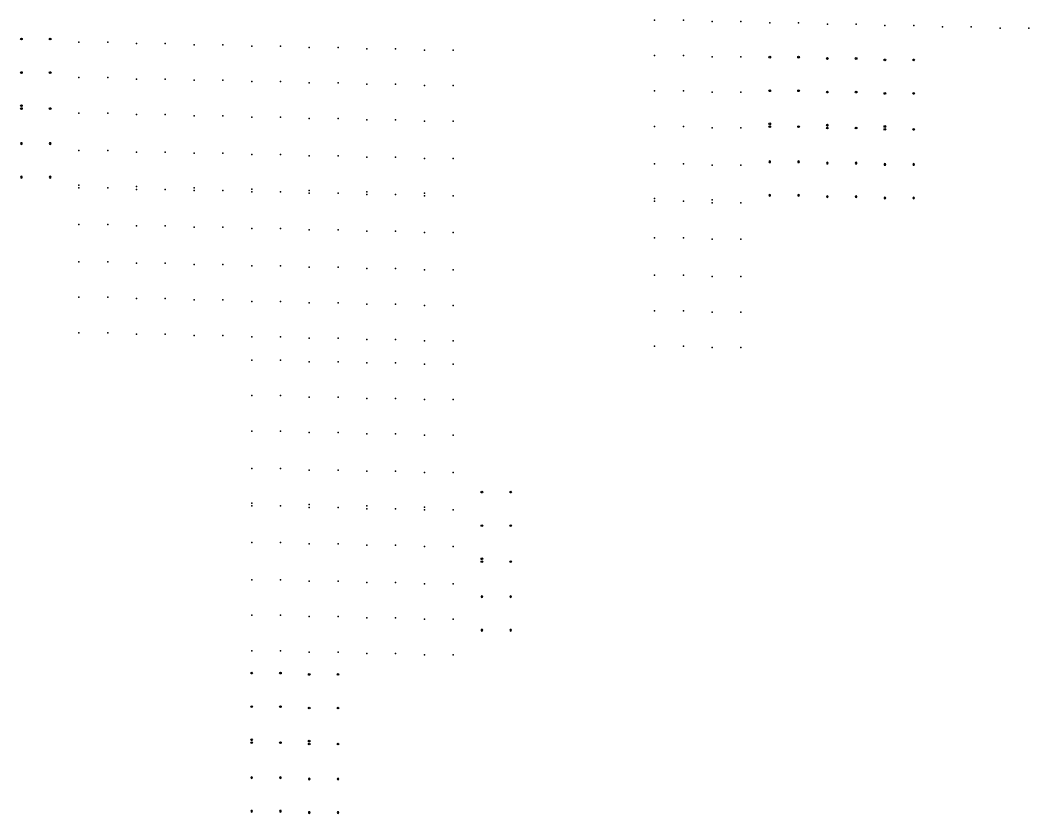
# Model space of a CAD drawing. Header units: millimetres. Extents: x 472828 to 475087, y 4317878 to 4319084.
# Drawn here: x 473715.9 to 473926.2, y 4318753 to 4318918.4 of the extents above; entities that cross this region are included whole.
import ezdxf

# ---------------------------------------------------------------- set-up
doc = ezdxf.new("R2010")
doc.units = ezdxf.units.MM
doc.linetypes.add('CENTER2', pattern=[1.125, 0.75, -0.125, 0.125, -0.125])
for name, color, linetype in [('10_T3_EOS_PILE_CP170_2_205', 10, 'Continuous'), ('11_T3_EOS_PILE_CP170_1_255', 11, 'Continuous'), ('12_T3_EOS_PILE_CP140_205', 12, 'Continuous'), ('13_T3_EOS_PILE_HEA_MOT_170', 13, 'Continuous'), ('14_T3_EOS_PILE_CP140_195', 14, 'Continuous'), ('15_T3_EOS_PILE_IPEA_1_225', 15, 'Continuous'), ('1_T3_EOS_PILE_MOT_HEA_255', 1, 'Continuous'), ('2_T3_EOS_PILE_HEA_255', 2, 'Continuous'), ('3_T3_EOS_PILE_IPEA_1_255', 3, 'Continuous'), ('4_T3_EOS_PILE_IPEA_2_235', 4, 'Continuous'), ('5_T3_EOS_PILE_HEA_MOT_190', 5, 'Continuous'), ('6_T3_EOS_PILE_HEA_190', 6, 'Continuous'), ('7_T3_EOS_PILE_IPEA_2_MOT_255', 7, 'Continuous'), ('8_T3_EOS_PILE_CP170_1_220', 8, 'Continuous'), ('9_T3_EOS_PILE_HEA_155', 9, 'Continuous')]:
    doc.layers.add(name, color=color, linetype=linetype)

# ---------------------------------------------------------------- blocks, each defined once
blk = doc.blocks.new('*U3')
at = {"color": 0, "linetype": 'CENTER2', "transparency": 16777216}
for p, q in [((-183, 0), (-36, 0)), ((0, 36), (0, 183)), ((36, 0), (183, 0)), ((0, -183), (0, -36))]:
    blk.add_line(p, q, dxfattribs=at)
at = {"color": 0, "linetype": 'Continuous', "transparency": 16777216}
for p, q in [((-18, 0), (18, 0)), ((0, -18), (0, 18))]:
    blk.add_line(p, q, dxfattribs=at)
blk = doc.blocks.new('A$C6274595C')
at = {"color": 0}
blk.add_circle((0, 0), 179, dxfattribs=at)
at = {"color": 0, "linetype": 'CENTER2', "rotation": 45}
blk.add_blockref('*U3', (0, 0), dxfattribs=at)
blk = doc.blocks.new('*U5')
at = {"color": 0, "linetype": 'CENTER2', "transparency": 16777216}
for p, q in [((-183, 0), (-36, 0)), ((0, 36), (0, 183)), ((36, 0), (183, 0)), ((0, -183), (0, -36))]:
    blk.add_line(p, q, dxfattribs=at)
at = {"color": 0, "linetype": 'Continuous', "transparency": 16777216}
for p, q in [((-18, 0), (18, 0)), ((0, -18), (0, 18))]:
    blk.add_line(p, q, dxfattribs=at)
blk = doc.blocks.new('b-p')
at = {"color": 5}
blk.add_circle((0, 0), 179, dxfattribs=at)
at = {"color": 5, "linetype": 'CENTER2', "rotation": 45}
blk.add_blockref('*U5', (0, 0), dxfattribs=at)
blk = doc.blocks.new('*U7')
at = {"color": 0, "linetype": 'CENTER2', "transparency": 16777216}
for p, q in [((-183, 0), (-36, 0)), ((0, 36), (0, 183)), ((36, 0), (183, 0)), ((0, -183), (0, -36))]:
    blk.add_line(p, q, dxfattribs=at)
at = {"color": 0, "linetype": 'Continuous', "transparency": 16777216}
for p, q in [((-18, 0), (18, 0)), ((0, -18), (0, 18))]:
    blk.add_line(p, q, dxfattribs=at)
blk = doc.blocks.new('PVH POST')
at = {"color": 5}
blk.add_circle((0, 0), 179, dxfattribs=at)
at = {"color": 5, "linetype": 'CENTER2', "rotation": 45}
blk.add_blockref('*U7', (0, 0), dxfattribs=at)

msp = doc.modelspace()

# ---------------------------------------------------------------- linework, layer by layer
at = {"layer": '10_T3_EOS_PILE_CP170_2_205', "extrusion": (0, 0.025384, 0.999678)}
msp.add_point((473854.19, 4318918.39, 679.44), dxfattribs=at)
at = {"layer": '10_T3_EOS_PILE_CP170_2_205', "extrusion": (0, 0.03891, 0.999243)}
msp.add_point((473902.19, 4318917.27, 678.49), dxfattribs=at)
at = {"layer": '10_T3_EOS_PILE_CP170_2_205', "extrusion": (0, 0.022576, 0.999745)}
msp.add_point((473908.19, 4318916.99, 678.23), dxfattribs=at)
at = {"layer": '10_T3_EOS_PILE_CP170_2_205', "extrusion": (0, 0.045726, 0.998954)}
for p in [(473746.19, 4318860.36, 681.53), (473746.19, 4318852.96, 681.87)]:
    msp.add_point(p, dxfattribs=at)
at = {"layer": '10_T3_EOS_PILE_CP170_2_205', "extrusion": (0, 0.027788, 0.999614)}
for p in [(473758.19, 4318860.08, 681.6), (473758.19, 4318852.69, 681.81)]:
    msp.add_point(p, dxfattribs=at)
at = {"layer": '10_T3_EOS_PILE_CP170_2_205', "extrusion": (0, 0.026325, 0.999653)}
for p in [(473770.19, 4318859.8, 681.48), (473770.19, 4318852.41, 681.67)]:
    msp.add_point(p, dxfattribs=at)
at = {"layer": '10_T3_EOS_PILE_CP170_2_205', "extrusion": (0, 0.051762, 0.998659)}
for p in [(473782.19, 4318794.1, 683.33), (473782.19, 4318786.71, 683.71)]:
    msp.add_point(p, dxfattribs=at)
at = {"layer": '10_T3_EOS_PILE_CP170_2_205', "extrusion": (0, 0.047829, 0.998856)}
for p in [(473794.19, 4318793.81, 683.04), (473794.19, 4318786.42, 683.39)]:
    msp.add_point(p, dxfattribs=at)
at = {"layer": '11_T3_EOS_PILE_CP170_1_255', "extrusion": (0, 0.045726, 0.998954)}
msp.add_point((473746.19, 4318883.13, 680.49), dxfattribs=at)
at = {"layer": '11_T3_EOS_PILE_CP170_1_255', "extrusion": (0, 0.051762, 0.998659)}
msp.add_point((473782.19, 4318816.87, 682.15), dxfattribs=at)
at = {"layer": '11_T3_EOS_PILE_CP170_1_255', "extrusion": (0, 0.047829, 0.998856)}
msp.add_point((473794.19, 4318816.59, 681.95), dxfattribs=at)
at = {"layer": '12_T3_EOS_PILE_CP140_205', "extrusion": (0, 0.025384, 0.999678)}
msp.add_point((473848.19, 4318918.39, 679.44), dxfattribs=at)
at = {"layer": '12_T3_EOS_PILE_CP140_205', "extrusion": (0, 0.027788, 0.999614)}
for p in [(473752.19, 4318913.26, 680.13), (473752.19, 4318905.87, 680.33), (473758.19, 4318875.28, 681.18), (473758.19, 4318867.48, 681.4), (473752.19, 4318860.08, 681.6), (473752.19, 4318852.69, 681.81)]:
    msp.add_point(p, dxfattribs=at)
at = {"layer": '12_T3_EOS_PILE_CP140_205', "extrusion": (0, 0.026325, 0.999653)}
for p in [(473764.19, 4318912.98, 680.08), (473764.19, 4318905.59, 680.27), (473770.19, 4318875, 681.08), (473770.19, 4318867.2, 681.28), (473764.19, 4318859.8, 681.48), (473764.19, 4318852.41, 681.67)]:
    msp.add_point(p, dxfattribs=at)
at = {"layer": '13_T3_EOS_PILE_HEA_MOT_170', "extrusion": (0, 0.027788, 0.999614)}
for p in [(473752.19, 4318883.47, 680.95), (473752.19, 4318882.87, 680.97)]:
    msp.add_point(p, dxfattribs=at)
at = {"layer": '13_T3_EOS_PILE_HEA_MOT_170', "extrusion": (0, 0.026325, 0.999653)}
for p in [(473764.19, 4318883.2, 680.86), (473764.19, 4318882.6, 680.88)]:
    msp.add_point(p, dxfattribs=at)
at = {"layer": '14_T3_EOS_PILE_CP140_195', "extrusion": (0, 0.027788, 0.999614)}
for p in [(473758.19, 4318913.26, 680.13), (473758.19, 4318905.87, 680.33), (473758.19, 4318898.47, 680.54), (473758.19, 4318890.67, 680.75)]:
    msp.add_point(p, dxfattribs=at)
at = {"layer": '14_T3_EOS_PILE_CP140_195', "extrusion": (0, 0.026325, 0.999653)}
for p in [(473770.19, 4318912.98, 680.08), (473770.19, 4318905.59, 680.27), (473770.19, 4318898.19, 680.47), (473770.19, 4318890.39, 680.67)]:
    msp.add_point(p, dxfattribs=at)
at = {"layer": '15_T3_EOS_PILE_IPEA_1_225', "extrusion": (0, 0.027788, 0.999614)}
msp.add_point((473758.19, 4318882.87, 680.97), dxfattribs=at)
at = {"layer": '15_T3_EOS_PILE_IPEA_1_225', "extrusion": (0, 0.026325, 0.999653)}
msp.add_point((473770.19, 4318882.6, 680.88), dxfattribs=at)
at = {"layer": '1_T3_EOS_PILE_MOT_HEA_255', "extrusion": (0, 0.029608, 0.999562)}
msp.add_point((473734.19, 4318883.43, 681.04), dxfattribs=at)
at = {"layer": '1_T3_EOS_PILE_MOT_HEA_255', "extrusion": (0, 0.024005, 0.999712)}
msp.add_point((473806.19, 4318881.76, 680.64), dxfattribs=at)
at = {"layer": '1_T3_EOS_PILE_MOT_HEA_255', "extrusion": (0, 0.024876, 0.999691)}
msp.add_point((473854.19, 4318880.64, 680.31), dxfattribs=at)
at = {"layer": '1_T3_EOS_PILE_MOT_HEA_255', "extrusion": (0, 0.025786, 0.999667)}
msp.add_point((473866.19, 4318880.36, 680.03), dxfattribs=at)
at = {"layer": '1_T3_EOS_PILE_MOT_HEA_255', "extrusion": (0, 0.03384, 0.999427)}
msp.add_point((473770.19, 4318817.17, 682.85), dxfattribs=at)
at = {"layer": '1_T3_EOS_PILE_MOT_HEA_255', "extrusion": (0, 0.031346, 0.999509)}
msp.add_point((473806.19, 4318816.32, 682.41), dxfattribs=at)
at = {"layer": '2_T3_EOS_PILE_HEA_255', "extrusion": (0, 0.023214, 0.999731)}
msp.add_point((473926.19, 4318916.72, 677.99), dxfattribs=at)
at = {"layer": '2_T3_EOS_PILE_HEA_255', "extrusion": (0, 0.029608, 0.999562)}
for p in [(473734.19, 4318913.82, 680.14), (473734.19, 4318906.42, 680.36), (473734.19, 4318899.03, 680.58), (473734.19, 4318891.23, 680.81), (473734.19, 4318875.84, 681.27), (473734.19, 4318868.04, 681.5), (473734.19, 4318860.64, 681.72), (473734.19, 4318853.25, 681.94)]:
    msp.add_point(p, dxfattribs=at)
at = {"layer": '2_T3_EOS_PILE_HEA_255', "extrusion": (0, 0.024005, 0.999712)}
for p in [(473806.19, 4318912.15, 679.91), (473806.19, 4318904.75, 680.09), (473806.19, 4318897.35, 680.27), (473806.19, 4318889.56, 680.45), (473806.19, 4318874.16, 680.82), (473806.19, 4318866.36, 681.01), (473806.19, 4318858.96, 681.19), (473806.19, 4318851.57, 681.36)]:
    msp.add_point(p, dxfattribs=at)
at = {"layer": '2_T3_EOS_PILE_HEA_255', "extrusion": (0, 0.024876, 0.999691)}
for p in [(473854.19, 4318911.03, 679.55), (473854.19, 4318903.64, 679.74), (473854.19, 4318896.24, 679.92), (473854.19, 4318888.44, 680.11), (473854.19, 4318873.04, 680.5), (473854.19, 4318865.25, 680.69), (473854.19, 4318857.85, 680.87), (473854.19, 4318850.45, 681.06)]:
    msp.add_point(p, dxfattribs=at)
at = {"layer": '2_T3_EOS_PILE_HEA_255', "extrusion": (0, 0.025786, 0.999667)}
for p in [(473866.19, 4318910.75, 679.25), (473866.19, 4318903.36, 679.44), (473866.19, 4318895.96, 679.63), (473866.19, 4318888.16, 679.83), (473866.19, 4318872.77, 680.23), (473866.19, 4318864.97, 680.43), (473866.19, 4318857.57, 680.62), (473866.19, 4318850.17, 680.81)]:
    msp.add_point(p, dxfattribs=at)
at = {"layer": '2_T3_EOS_PILE_HEA_255', "extrusion": (0, 0.03384, 0.999427)}
for p in [(473770.19, 4318847.55, 681.82), (473770.19, 4318840.15, 682.07), (473770.19, 4318832.76, 682.32), (473770.19, 4318824.96, 682.59), (473770.19, 4318809.57, 683.11), (473770.19, 4318801.78, 683.37), (473770.19, 4318794.38, 683.62), (473770.19, 4318786.98, 683.87)]:
    msp.add_point(p, dxfattribs=at)
at = {"layer": '2_T3_EOS_PILE_HEA_255', "extrusion": (0, 0.031346, 0.999509)}
for p in [(473806.19, 4318846.71, 681.46), (473806.19, 4318839.31, 681.69), (473806.19, 4318831.92, 681.92), (473806.19, 4318824.12, 682.17), (473806.19, 4318808.73, 682.65), (473806.19, 4318800.93, 682.89), (473806.19, 4318793.54, 683.12), (473806.19, 4318786.14, 683.36)]:
    msp.add_point(p, dxfattribs=at)
at = {"layer": '3_T3_EOS_PILE_IPEA_1_255', "extrusion": (0, 0.03891, 0.999243)}
msp.add_point((473896.19, 4318917.27, 678.49), dxfattribs=at)
at = {"layer": '3_T3_EOS_PILE_IPEA_1_255', "extrusion": (0, 0.023214, 0.999731)}
msp.add_point((473920.19, 4318916.72, 677.99), dxfattribs=at)
at = {"layer": '3_T3_EOS_PILE_IPEA_1_255', "extrusion": (0, 0.029608, 0.999562)}
for p in [(473728.19, 4318913.82, 680.14), (473728.19, 4318906.42, 680.36), (473728.19, 4318899.03, 680.58), (473728.19, 4318891.23, 680.81), (473728.19, 4318875.84, 681.27), (473728.19, 4318868.04, 681.5), (473728.19, 4318860.64, 681.72), (473728.19, 4318853.25, 681.94)]:
    msp.add_point(p, dxfattribs=at)
at = {"layer": '3_T3_EOS_PILE_IPEA_1_255', "extrusion": (0, 0.024472, 0.999701)}
for p in [(473794.19, 4318912.43, 679.91), (473794.19, 4318905.03, 680.09), (473794.19, 4318897.63, 680.27), (473794.19, 4318889.83, 680.46), (473794.19, 4318874.44, 680.84), (473794.19, 4318866.64, 681.03), (473794.19, 4318859.24, 681.21), (473794.19, 4318851.85, 681.39)]:
    msp.add_point(p, dxfattribs=at)
at = {"layer": '3_T3_EOS_PILE_IPEA_1_255', "extrusion": (0, 0.024005, 0.999712)}
for p in [(473800.19, 4318912.15, 679.91), (473800.19, 4318904.75, 680.09), (473800.19, 4318897.35, 680.27), (473800.19, 4318889.56, 680.45), (473800.19, 4318874.16, 680.82), (473800.19, 4318866.36, 681.01), (473800.19, 4318858.96, 681.19), (473800.19, 4318851.57, 681.36)]:
    msp.add_point(p, dxfattribs=at)
at = {"layer": '3_T3_EOS_PILE_IPEA_1_255', "extrusion": (0, 0.024876, 0.999691)}
for p in [(473848.19, 4318911.03, 679.55), (473848.19, 4318903.64, 679.74), (473848.19, 4318896.24, 679.92), (473848.19, 4318888.44, 680.11), (473848.19, 4318873.04, 680.5), (473848.19, 4318865.25, 680.69), (473848.19, 4318857.85, 680.87), (473848.19, 4318850.45, 681.06)]:
    msp.add_point(p, dxfattribs=at)
at = {"layer": '3_T3_EOS_PILE_IPEA_1_255', "extrusion": (0, 0.025786, 0.999667)}
for p in [(473860.19, 4318910.75, 679.25), (473860.19, 4318903.36, 679.44), (473860.19, 4318895.96, 679.63), (473860.19, 4318888.16, 679.83), (473860.19, 4318872.77, 680.23), (473860.19, 4318864.97, 680.43), (473860.19, 4318857.57, 680.62), (473860.19, 4318850.17, 680.81)]:
    msp.add_point(p, dxfattribs=at)
at = {"layer": '3_T3_EOS_PILE_IPEA_1_255', "extrusion": (0, 0.045726, 0.998954)}
for p in [(473740.19, 4318875.54, 680.84), (473740.19, 4318867.75, 681.19), (473740.19, 4318860.36, 681.53), (473740.19, 4318852.96, 681.87)]:
    msp.add_point(p, dxfattribs=at)
at = {"layer": '3_T3_EOS_PILE_IPEA_1_255', "extrusion": (0, 0.03384, 0.999427)}
for p in [(473764.19, 4318847.55, 681.82), (473764.19, 4318840.15, 682.07), (473764.19, 4318832.76, 682.32), (473764.19, 4318824.96, 682.59), (473764.19, 4318809.57, 683.11), (473764.19, 4318801.78, 683.37), (473764.19, 4318794.38, 683.62), (473764.19, 4318786.98, 683.87)]:
    msp.add_point(p, dxfattribs=at)
at = {"layer": '3_T3_EOS_PILE_IPEA_1_255', "extrusion": (0, 0.031346, 0.999509)}
for p in [(473800.19, 4318846.71, 681.46), (473800.19, 4318839.31, 681.69), (473800.19, 4318831.92, 681.92), (473800.19, 4318824.12, 682.17), (473800.19, 4318808.73, 682.65), (473800.19, 4318800.93, 682.89), (473800.19, 4318793.54, 683.12), (473800.19, 4318786.14, 683.36)]:
    msp.add_point(p, dxfattribs=at)
at = {"layer": '3_T3_EOS_PILE_IPEA_1_255', "extrusion": (0, 0.051762, 0.998659)}
for p in [(473776.19, 4318809.28, 682.54), (473776.19, 4318801.49, 682.94), (473776.19, 4318794.1, 683.33), (473776.19, 4318786.71, 683.71)]:
    msp.add_point(p, dxfattribs=at)
at = {"layer": '3_T3_EOS_PILE_IPEA_1_255', "extrusion": (0, 0.047829, 0.998856)}
for p in [(473788.19, 4318809, 682.31), (473788.19, 4318801.21, 682.68), (473788.19, 4318793.81, 683.04), (473788.19, 4318786.42, 683.39)]:
    msp.add_point(p, dxfattribs=at)
at = {"layer": '4_T3_EOS_PILE_IPEA_2_235', "extrusion": (0, 0.029608, 0.999562)}
for p in [(473728.19, 4318884.03, 681.03), (473728.19, 4318883.43, 681.04)]:
    msp.add_point(p, dxfattribs=at)
at = {"layer": '4_T3_EOS_PILE_IPEA_2_235', "extrusion": (0, 0.024005, 0.999712)}
for p in [(473800.19, 4318882.36, 680.63), (473800.19, 4318881.76, 680.64)]:
    msp.add_point(p, dxfattribs=at)
at = {"layer": '4_T3_EOS_PILE_IPEA_2_235', "extrusion": (0, 0.024876, 0.999691)}
for p in [(473848.19, 4318881.24, 680.29), (473848.19, 4318880.64, 680.31)]:
    msp.add_point(p, dxfattribs=at)
at = {"layer": '4_T3_EOS_PILE_IPEA_2_235', "extrusion": (0, 0.025786, 0.999667)}
for p in [(473860.19, 4318880.96, 680.02), (473860.19, 4318880.36, 680.03)]:
    msp.add_point(p, dxfattribs=at)
at = {"layer": '4_T3_EOS_PILE_IPEA_2_235', "extrusion": (0, 0.03384, 0.999427)}
for p in [(473764.19, 4318817.77, 682.83), (473764.19, 4318817.17, 682.85)]:
    msp.add_point(p, dxfattribs=at)
at = {"layer": '4_T3_EOS_PILE_IPEA_2_235', "extrusion": (0, 0.031346, 0.999509)}
for p in [(473800.19, 4318816.93, 682.39), (473800.19, 4318816.33, 682.41)]:
    msp.add_point(p, dxfattribs=at)
at = {"layer": '5_T3_EOS_PILE_HEA_MOT_190', "extrusion": (0, 0.045726, 0.998954)}
for p in [(473740.19, 4318883.73, 680.46), (473740.19, 4318883.13, 680.49)]:
    msp.add_point(p, dxfattribs=at)
at = {"layer": '5_T3_EOS_PILE_HEA_MOT_190', "extrusion": (0, 0.024472, 0.999701)}
msp.add_point((473794.19, 4318882.04, 680.65), dxfattribs=at)
at = {"layer": '5_T3_EOS_PILE_HEA_MOT_190', "extrusion": (0, 0.051762, 0.998659)}
for p in [(473776.19, 4318817.47, 682.11), (473776.19, 4318816.87, 682.15)]:
    msp.add_point(p, dxfattribs=at)
at = {"layer": '5_T3_EOS_PILE_HEA_MOT_190', "extrusion": (0, 0.047829, 0.998856)}
for p in [(473788.19, 4318817.19, 681.92), (473788.19, 4318816.59, 681.95)]:
    msp.add_point(p, dxfattribs=at)
at = {"layer": '6_T3_EOS_PILE_HEA_190', "extrusion": (0, 0.024472, 0.999701)}
for p in [(473788.19, 4318882.64, 680.64), (473788.19, 4318882.04, 680.65)]:
    msp.add_point(p, dxfattribs=at)
at = {"layer": '7_T3_EOS_PILE_IPEA_2_MOT_255', "extrusion": (0, 0.023965, 0.999713)}
msp.add_point((473782.19, 4318882.32, 680.73), dxfattribs=at)
at = {"layer": '8_T3_EOS_PILE_CP170_1_220', "extrusion": (0, 0.024769, 0.999693)}
msp.add_point((473866.19, 4318918.11, 679.13), dxfattribs=at)
at = {"layer": '8_T3_EOS_PILE_CP170_1_220', "extrusion": (0, 0.023935, 0.999714)}
msp.add_point((473878.19, 4318917.83, 678.91), dxfattribs=at)
at = {"layer": '8_T3_EOS_PILE_CP170_1_220', "extrusion": (0, 0.02289, 0.999738)}
msp.add_point((473890.19, 4318917.55, 678.73), dxfattribs=at)
at = {"layer": '8_T3_EOS_PILE_CP170_1_220', "extrusion": (0, 0.022576, 0.999745)}
msp.add_point((473914.19, 4318916.99, 678.23), dxfattribs=at)
at = {"layer": '8_T3_EOS_PILE_CP170_1_220', "extrusion": (0, 0.045726, 0.998954)}
for p in [(473740.19, 4318913.5, 679.1), (473746.19, 4318913.5, 679.1), (473740.19, 4318906.11, 679.44), (473746.19, 4318906.11, 679.44), (473740.19, 4318898.72, 679.78), (473746.19, 4318898.72, 679.78), (473740.19, 4318890.92, 680.13), (473746.19, 4318890.92, 680.13), (473746.19, 4318875.54, 680.84), (473746.19, 4318867.75, 681.19)]:
    msp.add_point(p, dxfattribs=at)
at = {"layer": '8_T3_EOS_PILE_CP170_1_220', "extrusion": (0, 0.023965, 0.999713)}
for p in [(473782.19, 4318912.71, 680), (473782.19, 4318905.31, 680.18), (473782.19, 4318897.91, 680.36), (473782.19, 4318890.11, 680.54), (473782.19, 4318874.72, 680.91), (473782.19, 4318866.92, 681.1), (473782.19, 4318859.52, 681.28), (473782.19, 4318852.12, 681.45)]:
    msp.add_point(p, dxfattribs=at)
at = {"layer": '8_T3_EOS_PILE_CP170_1_220', "extrusion": (0, 0.024472, 0.999701)}
for p in [(473788.19, 4318912.43, 679.91), (473788.19, 4318905.03, 680.09), (473788.19, 4318897.63, 680.27), (473788.19, 4318889.83, 680.46), (473788.19, 4318874.44, 680.84), (473788.19, 4318866.64, 681.03), (473788.19, 4318859.24, 681.21), (473788.19, 4318851.85, 681.39)]:
    msp.add_point(p, dxfattribs=at)
at = {"layer": '8_T3_EOS_PILE_CP170_1_220', "extrusion": (0, 0.027788, 0.999614)}
for p in [(473752.19, 4318898.47, 680.54), (473752.19, 4318890.67, 680.75), (473752.19, 4318875.28, 681.18), (473752.19, 4318867.48, 681.4)]:
    msp.add_point(p, dxfattribs=at)
at = {"layer": '8_T3_EOS_PILE_CP170_1_220', "extrusion": (0, 0.026325, 0.999653)}
for p in [(473764.19, 4318898.19, 680.47), (473764.19, 4318890.39, 680.67), (473764.19, 4318875, 681.08), (473764.19, 4318867.2, 681.28)]:
    msp.add_point(p, dxfattribs=at)
at = {"layer": '8_T3_EOS_PILE_CP170_1_220', "extrusion": (0, 0.051762, 0.998659)}
for p in [(473776.19, 4318847.22, 680.57), (473782.19, 4318847.22, 680.57), (473776.19, 4318839.83, 680.95), (473782.19, 4318839.83, 680.95), (473776.19, 4318832.44, 681.34), (473782.19, 4318832.44, 681.34), (473776.19, 4318824.65, 681.74), (473782.19, 4318824.65, 681.74), (473782.19, 4318809.28, 682.54), (473782.19, 4318801.49, 682.94)]:
    msp.add_point(p, dxfattribs=at)
at = {"layer": '8_T3_EOS_PILE_CP170_1_220', "extrusion": (0, 0.047829, 0.998856)}
for p in [(473788.19, 4318846.95, 680.49), (473794.19, 4318846.95, 680.49), (473788.19, 4318839.56, 680.85), (473794.19, 4318839.56, 680.85), (473788.19, 4318832.17, 681.2), (473794.19, 4318832.17, 681.2), (473788.19, 4318824.38, 681.58), (473794.19, 4318824.38, 681.58), (473794.19, 4318809, 682.31), (473794.19, 4318801.21, 682.68)]:
    msp.add_point(p, dxfattribs=at)
at = {"layer": '9_T3_EOS_PILE_HEA_155', "extrusion": (0, 0.024769, 0.999693)}
msp.add_point((473860.19, 4318918.11, 679.13), dxfattribs=at)
at = {"layer": '9_T3_EOS_PILE_HEA_155', "extrusion": (0, 0.023935, 0.999714)}
msp.add_point((473872.19, 4318917.83, 678.91), dxfattribs=at)
at = {"layer": '9_T3_EOS_PILE_HEA_155', "extrusion": (0, 0.02289, 0.999738)}
msp.add_point((473884.19, 4318917.55, 678.73), dxfattribs=at)
at = {"layer": '9_T3_EOS_PILE_HEA_155', "extrusion": (0, 0.023965, 0.999713)}
for p in [(473776.19, 4318912.71, 680), (473776.19, 4318905.31, 680.18), (473776.19, 4318897.91, 680.36), (473776.19, 4318890.11, 680.54), (473776.19, 4318882.92, 680.72), (473776.19, 4318882.32, 680.73), (473776.19, 4318874.72, 680.91), (473776.19, 4318866.92, 681.1), (473776.19, 4318859.52, 681.28), (473776.19, 4318852.12, 681.45)]:
    msp.add_point(p, dxfattribs=at)

# ---------------------------------------------------------------- block references
at = {"color": 0, "extrusion": (0, 0.026052, 0.999661), "yscale": 0.001, "zscale": 0.001}
for name, p, xscale, rotation in [('A$C6274595C', (-473716.19, -4317430.82, 113197.84), 0.001, 89.99999999999999), ('A$C6274595C', (-473722.19, -4317430.82, 113197.84), 0.001, 89.99999999999999), ('A$C6274595C', (-473716.19, -4317423.82, 113197.84), 0.001, 89.99999999999999), ('A$C6274595C', (-473722.19, -4317423.82, 113197.84), 0.001, 89.99999999999999), ('A$C6274595C', (-473716.19, -4317416.92, 113197.84), 0.001, 89.99999999999999), ('A$C6274595C', (-473716.19, -4317416.32, 113197.84), 0.001, 89.99999999999999), ('b-p', (-473722.19, -4317416.32, 113197.84), 0.001, 89.99999999999999), ('A$C6274595C', (-473716.19, -4317409.02, 113197.84), -0.001, 89.99999999999991), ('A$C6274595C', (-473722.19, -4317409.02, 113197.84), -0.001, 89.99999999999991), ('A$C6274595C', (-473716.19, -4317402.02, 113197.84), -0.001, 89.99999999999991), ('A$C6274595C', (-473722.19, -4317402.02, 113197.84), -0.001, 89.99999999999991), ('A$C6274595C', (-473812.19, -4317336.38, 113197.62), 0.001, 89.99999999999999), ('A$C6274595C', (-473818.19, -4317336.38, 113197.62), 0.001, 89.99999999999999), ('A$C6274595C', (-473812.19, -4317329.38, 113197.62), 0.001, 89.99999999999999), ('A$C6274595C', (-473818.19, -4317329.38, 113197.62), 0.001, 89.99999999999999), ('A$C6274595C', (-473812.19, -4317322.48, 113197.62), 0.001, 89.99999999999999), ('A$C6274595C', (-473812.19, -4317321.88, 113197.62), 0.001, 89.99999999999999), ('b-p', (-473818.19, -4317321.88, 113197.62), 0.001, 89.99999999999999), ('A$C6274595C', (-473812.19, -4317314.58, 113197.62), -0.001, 89.99999999999991), ('A$C6274595C', (-473818.19, -4317314.58, 113197.62), -0.001, 89.99999999999991), ('A$C6274595C', (-473812.19, -4317307.58, 113197.62), -0.001, 89.99999999999991), ('A$C6274595C', (-473818.19, -4317307.58, 113197.62), -0.001, 89.99999999999991), ('A$C6274595C', (-473764.19, -4317298.63, 113198.16), 0.001, 89.99999999999999), ('A$C6274595C', (-473770.19, -4317298.63, 113198.16), 0.001, 89.99999999999999), ('A$C6274595C', (-473776.19, -4317298.35, 113198.02), 0.001, 89.99999999999999), ('A$C6274595C', (-473782.19, -4317298.35, 113198.02), 0.001, 89.99999999999999), ('A$C6274595C', (-473764.19, -4317291.63, 113198.16), 0.001, 89.99999999999999), ('A$C6274595C', (-473770.19, -4317291.63, 113198.16), 0.001, 89.99999999999999), ('A$C6274595C', (-473776.19, -4317291.35, 113198.02), 0.001, 89.99999999999999), ('A$C6274595C', (-473782.19, -4317291.35, 113198.02), 0.001, 89.99999999999999), ('A$C6274595C', (-473764.19, -4317284.73, 113198.16), 0.001, 89.99999999999999), ('A$C6274595C', (-473764.19, -4317284.13, 113198.16), 0.001, 89.99999999999999), ('b-p', (-473770.19, -4317284.13, 113198.16), 0.001, 89.99999999999999), ('A$C6274595C', (-473776.19, -4317284.45, 113198.02), 0.001, 89.99999999999999), ('A$C6274595C', (-473776.19, -4317283.85, 113198.02), 0.001, 89.99999999999999), ('b-p', (-473782.19, -4317283.85, 113198.02), 0.001, 89.99999999999999), ('A$C6274595C', (-473764.19, -4317276.83, 113198.16), -0.001, 89.99999999999991), ('A$C6274595C', (-473770.19, -4317276.83, 113198.16), -0.001, 89.99999999999991), ('A$C6274595C', (-473776.19, -4317276.55, 113198.02), -0.001, 89.99999999999991), ('A$C6274595C', (-473782.19, -4317276.55, 113198.02), -0.001, 89.99999999999991), ('A$C6274595C', (-473764.19, -4317269.83, 113198.16), -0.001, 89.99999999999991), ('A$C6274595C', (-473770.19, -4317269.83, 113198.16), -0.001, 89.99999999999991), ('A$C6274595C', (-473776.19, -4317269.55, 113198.02), -0.001, 89.99999999999991), ('A$C6274595C', (-473782.19, -4317269.55, 113198.02), -0.001, 89.99999999999991)]:
    msp.add_blockref(name, p, dxfattribs=dict(at, xscale=xscale, rotation=rotation))
at = {"color": 0, "extrusion": (0, 0.026544, 0.999648), "yscale": 0.001, "zscale": 0.001}
for name, p, xscale, rotation in [('PVH POST', (-473872.19, -4317370.86, 115320.47), 0.001, 89.99999999999999), ('PVH POST', (-473878.19, -4317370.86, 115320.47), 0.001, 89.99999999999999), ('PVH POST', (-473884.19, -4317370.59, 115320.22), 0.001, 89.99999999999999), ('PVH POST', (-473890.19, -4317370.59, 115320.22), 0.001, 89.99999999999999), ('PVH POST', (-473872.19, -4317363.86, 115320.47), 0.001, 89.99999999999999), ('PVH POST', (-473878.19, -4317363.86, 115320.47), 0.001, 89.99999999999999), ('PVH POST', (-473884.19, -4317363.59, 115320.22), 0.001, 89.99999999999999), ('PVH POST', (-473890.19, -4317363.59, 115320.22), 0.001, 89.99999999999999), ('PVH POST', (-473872.19, -4317356.96, 115320.47), 0.001, 89.99999999999999), ('PVH POST', (-473872.19, -4317356.36, 115320.47), 0.001, 89.99999999999999), ('b-p', (-473878.19, -4317356.36, 115320.47), 0.001, 89.99999999999999), ('PVH POST', (-473884.19, -4317356.69, 115320.22), 0.001, 89.99999999999999), ('PVH POST', (-473884.19, -4317356.09, 115320.22), 0.001, 89.99999999999999), ('b-p', (-473890.19, -4317356.09, 115320.22), 0.001, 89.99999999999999), ('PVH POST', (-473872.19, -4317349.06, 115320.47), -0.001, 89.99999999999991), ('PVH POST', (-473878.19, -4317349.06, 115320.47), -0.001, 89.99999999999991), ('PVH POST', (-473884.19, -4317348.79, 115320.22), -0.001, 89.99999999999991), ('PVH POST', (-473890.19, -4317348.79, 115320.22), -0.001, 89.99999999999991), ('PVH POST', (-473872.19, -4317342.06, 115320.47), -0.001, 89.99999999999991), ('PVH POST', (-473878.19, -4317342.06, 115320.47), -0.001, 89.99999999999991), ('PVH POST', (-473884.19, -4317341.79, 115320.22), -0.001, 89.99999999999991), ('PVH POST', (-473890.19, -4317341.79, 115320.22), -0.001, 89.99999999999991)]:
    msp.add_blockref(name, p, dxfattribs=dict(at, xscale=xscale, rotation=rotation))
at = {"color": 0, "extrusion": (0, 0.025718, 0.999669), "yscale": 0.001, "zscale": 0.001}
for name, p, xscale, rotation in [('A$C6274595C', (-473896.19, -4317464.12, 111752.66), 0.001, 89.99999999999999), ('A$C6274595C', (-473902.19, -4317464.12, 111752.66), 0.001, 89.99999999999999), ('A$C6274595C', (-473896.19, -4317457.12, 111752.66), 0.001, 89.99999999999999), ('A$C6274595C', (-473902.19, -4317457.12, 111752.66), 0.001, 89.99999999999999), ('A$C6274595C', (-473896.19, -4317450.23, 111752.66), 0.001, 89.99999999999999), ('A$C6274595C', (-473896.19, -4317449.63, 111752.66), 0.001, 89.99999999999999), ('b-p', (-473902.19, -4317449.62, 111752.66), 0.001, 89.99999999999999), ('A$C6274595C', (-473896.19, -4317442.32, 111752.66), -0.001, 89.99999999999991), ('A$C6274595C', (-473902.19, -4317442.32, 111752.66), -0.001, 89.99999999999991), ('A$C6274595C', (-473896.19, -4317435.32, 111752.66), -0.001, 89.99999999999991), ('A$C6274595C', (-473902.19, -4317435.32, 111752.66), -0.001, 89.99999999999991)]:
    msp.add_blockref(name, p, dxfattribs=dict(at, xscale=xscale, rotation=rotation))

doc.saveas('drawing.dxf')
